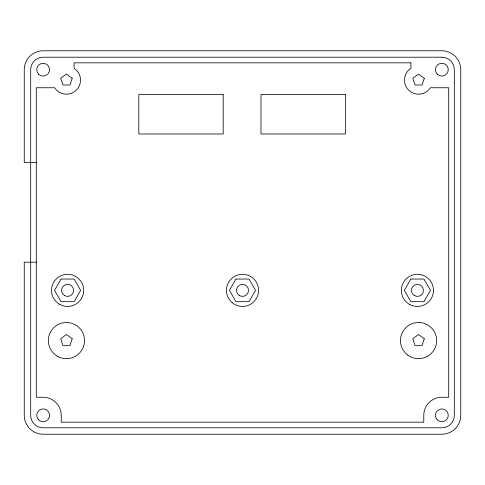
<?xml version="1.0" encoding="UTF-8"?>
<svg xmlns="http://www.w3.org/2000/svg" width="485" height="485" viewBox="0 0 485 485"><rect width="100%" height="100%" fill="white"/><g stroke="black" fill="none" stroke-linecap="round" stroke-linejoin="round"><path stroke-width="0.73" d="M36.308 162.517L24.25 162.517L24.25 69.67A18.891 18.891 0 0 1 43.141 50.779L441.859 50.779A18.891 18.891 0 0 1 460.75 69.67L460.75 415.33A18.891 18.891 0 0 1 441.859 434.22L43.141 434.22A18.891 18.891 0 0 1 24.25 415.33L24.25 262.197L36.308 262.197M72.186 78.255L69.998 84.996L62.911 84.996L60.722 78.255L66.451 74.09L72.186 78.255M72.186 338.706L69.998 345.447L62.911 345.447L60.722 338.706L66.451 334.541L72.186 338.706M424.278 78.255L422.089 84.996L415.002 84.996L412.814 78.255L418.549 74.09L424.278 78.255M424.278 338.706L422.089 345.447L415.002 345.447L412.814 338.706L418.549 334.541L424.278 338.706M235.971 279.051L229.435 290.363L235.971 301.676L249.029 301.676L255.565 290.363L249.029 279.051L235.971 279.051M61.055 279.051L54.526 290.363L61.055 301.676L74.12 301.676L80.649 290.363L74.12 279.051L61.055 279.051M410.88 279.051L404.351 290.363L410.88 301.676L423.945 301.676L430.474 290.363L423.945 279.051L410.88 279.051M441.859 57.206L43.141 57.206A12.458 12.458 0 0 0 30.682 69.67L30.682 415.33A12.458 12.458 0 0 0 43.141 427.794L441.859 427.794A12.458 12.458 0 0 0 454.318 415.33L454.318 69.67A12.458 12.458 0 0 0 441.859 57.206M410.91 62.838L74.09 62.838L74.09 68.306A14.065 14.065 0 0 1 76.4 90.064A14.065 14.065 0 0 1 54.641 87.755L36.308 87.755L36.308 397.245L43.141 397.245A18.084 18.084 0 0 1 61.225 415.33L61.225 422.162L423.775 422.162L423.775 415.33A18.084 18.084 0 0 1 441.859 397.245L448.692 397.245L448.692 87.755L430.359 87.755A14.065 14.065 0 0 1 408.6 90.064A14.065 14.065 0 0 1 410.91 68.306L410.91 62.838M223.209 94.587L138.801 94.587L138.801 133.975L223.209 133.975L223.209 94.587M345.393 94.587L260.991 94.587L260.991 133.975L345.393 133.975L345.393 94.587M57.412 356.239A18.084 18.084 0 0 0 84.542 340.573A18.084 18.084 0 0 0 57.412 324.908A18.084 18.084 0 0 0 57.412 356.239M407.612 354.978A18.084 18.084 0 0 0 436.494 342.84A18.084 18.084 0 0 0 411.541 323.895A18.084 18.084 0 0 0 407.612 354.978M38.594 74.217A6.432 6.432 0 0 0 49.355 71.331A6.432 6.432 0 0 0 41.474 63.456A6.432 6.432 0 0 0 38.594 74.217M437.312 419.877A6.432 6.432 0 0 0 448.073 416.997A6.432 6.432 0 0 0 440.192 409.122A6.432 6.432 0 0 0 437.312 419.877M38.594 419.877A6.432 6.432 0 0 0 49.355 416.997A6.432 6.432 0 0 0 41.474 409.122A6.432 6.432 0 0 0 38.594 419.877M437.312 74.217A6.432 6.432 0 0 0 448.073 71.331A6.432 6.432 0 0 0 440.192 63.456A6.432 6.432 0 0 0 437.312 74.217M239.487 295.589A6.026 6.026 0 0 0 248.526 290.363A6.026 6.026 0 0 0 239.487 285.144A6.026 6.026 0 0 0 239.487 295.589M64.572 295.589A6.026 6.026 0 0 0 73.617 290.363A6.026 6.026 0 0 0 64.572 285.144A6.026 6.026 0 0 0 64.572 295.589M414.396 295.589A6.026 6.026 0 0 0 423.441 290.363A6.026 6.026 0 0 0 414.396 285.144A6.026 6.026 0 0 0 414.396 295.589M409.37 304.289A16.078 16.078 0 0 0 433.487 290.363A16.078 16.078 0 0 0 409.37 276.444A16.078 16.078 0 0 0 409.37 304.289M59.552 304.289A16.078 16.078 0 0 0 83.669 290.363A16.078 16.078 0 0 0 59.552 276.444A16.078 16.078 0 0 0 59.552 304.289M232.188 302.701A16.078 16.078 0 0 0 258.335 293.134A16.078 16.078 0 0 0 236.977 275.268A16.078 16.078 0 0 0 232.188 302.701"/></g></svg>
